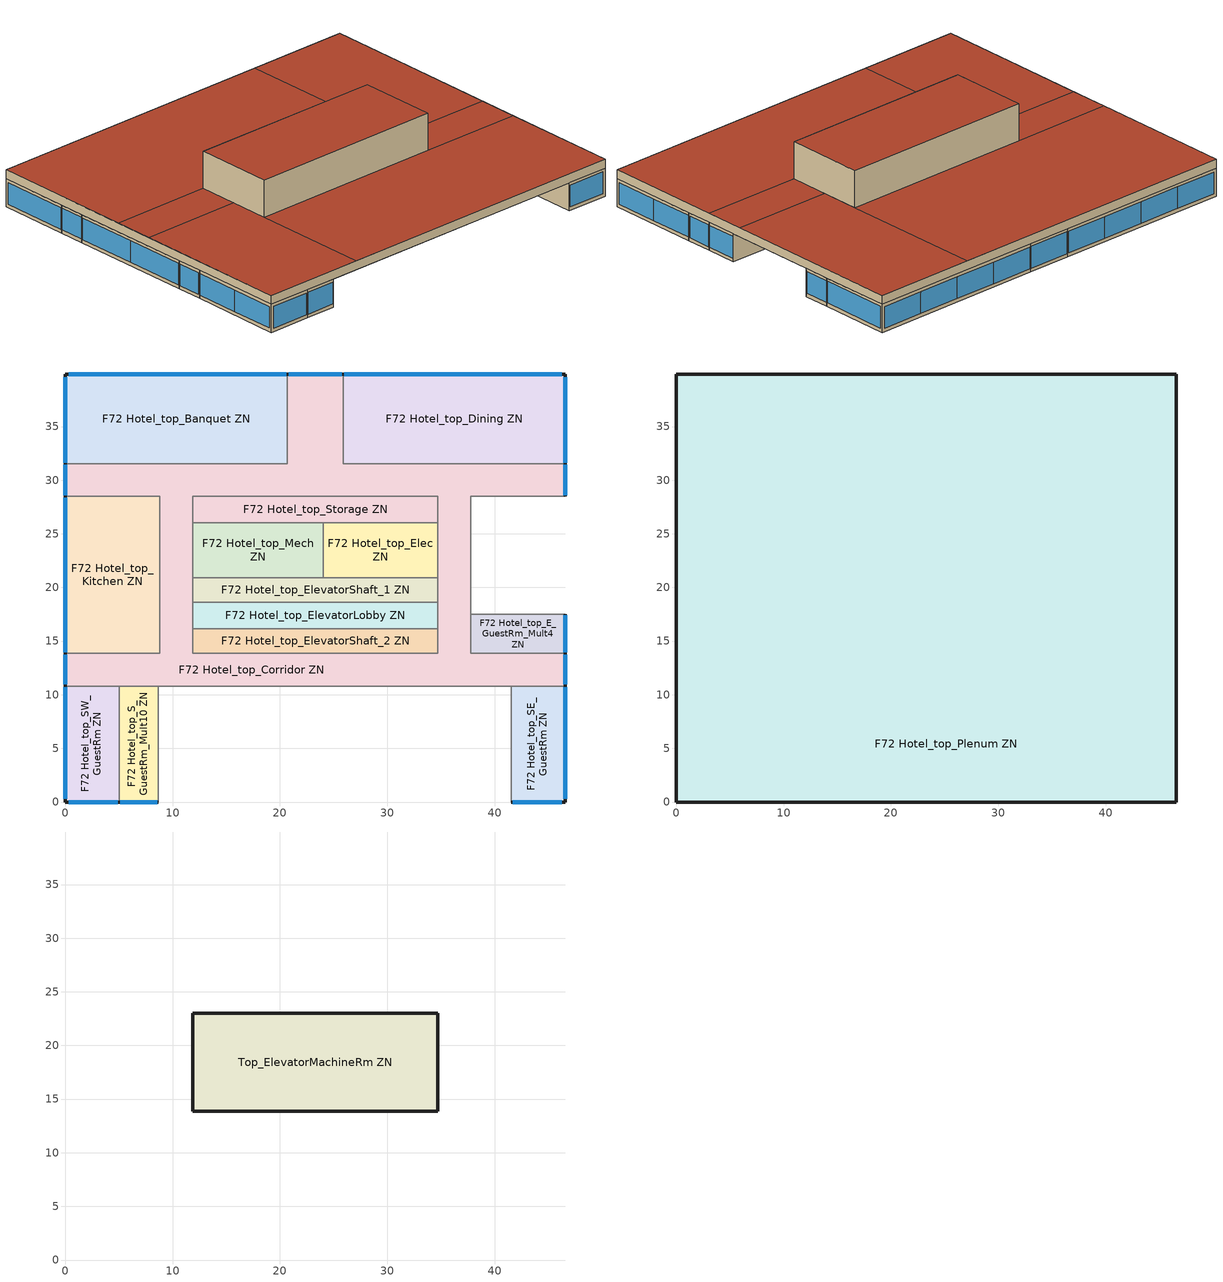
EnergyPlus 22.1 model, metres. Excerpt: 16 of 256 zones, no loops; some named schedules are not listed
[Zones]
F72 Hotel_top_Banquet ZN
 floor adiabatic (Adiabatic floor construction): 20.7,39.9 20.7,31.53 0,31.53 0,39.9 z300.65
 wall outside (Typical Insulated Steel Framed Exterior Wall R-20.41): 20.7,39.9 0,39.9 0,31.53 z300.65:303.86
 wall to F72 Hotel_top_Corridor ZN (Typical Interior Wall): 0,31.53 20.7,31.53 20.7,39.9 z300.65:303.86
 window (U 0.34 SHGC 0.38 Simple Glazing): 5.37,39.9 0.31,39.9 / 10.44,39.9 5.38,39.9 / 20.58,39.9 15.51,39.9 / 15.51,39.9 10.45,39.9 z301.06:303.5
 window (Hotel_top_Banquet_Wall_4_0_0_0_0_0_Win Wind Cons U-0.34 SHGC 0.33): 0,39.59 0,31.65 z301.05:303.51
F72 Hotel_top_Corridor ZN
 floor adiabatic (Adiabatic floor construction): 11.86,21.17 11.86,13.85 8.81,13.85 8.81,21.17 z300.65; 34.72,13.85 34.72,10.81 0,10.81 0,13.85 z300.65; 37.76,21.17 37.76,13.85 34.72,13.85 34.72,21.17 z300.65; 46.57,13.85 46.57,10.81 34.72,10.81 34.72,13.85 z300.65; 11.86,28.48 11.86,21.17 8.81,21.17 8.81,28.48 z300.65; 20.7,31.53 20.7,28.48 0,28.48 0,31.53 z300.65; 25.88,39.9 25.88,31.53 20.7,31.53 20.7,39.9 z300.65; 46.57,31.53 46.57,28.48 37.76,28.48 37.76,31.53 z300.65; 37.76,28.48 37.76,21.17 34.72,21.17 34.72,28.48 z300.65; 37.76,31.53 37.76,28.48 20.7,28.48 20.7,31.53 z300.65
 wall outside (Typical Insulated Steel Framed Exterior Wall R-20.41): 0,31.53 0,28.48 / 0,13.85 0,10.81 / 46.57,10.81 46.57,13.85 / 46.57,28.48 46.57,31.53 / 25.88,39.9 20.7,39.9 z300.65:303.86
 wall to F72 Hotel_top_Kitchen ZN (Typical Interior Wall): 0,28.48 8.81,28.48 8.81,13.85 0,13.85 z300.65:303.86
 wall to F72 Hotel_top_SW_GuestRm ZN (LargeHotel Interior Wall): 0,10.81 5,10.81 z300.65:303.86
 wall to F72 Hotel_top_S_GuestRm_Mult10 ZN (LargeHotel Interior Wall): 5,10.81 8.66,10.81 z300.65:303.86
 wall adiabatic (Adiabatic wall construction): 8.66,10.81 41.57,10.81 / 37.76,17.51 37.76,28.48 46.57,28.48 z300.65:303.86
 wall to F72 Hotel_top_SE_GuestRm ZN (LargeHotel Interior Wall): 41.57,10.81 46.57,10.81 z300.65:303.86
 wall to F72 Hotel_top_E_GuestRm_Mult4 ZN (LargeHotel Interior Wall): 46.57,13.85 37.76,13.85 37.76,17.51 z300.65:303.86
 wall to F72 Hotel_top_Elec ZN (Typical Interior Wall): 34.72,26.05 34.72,20.92 z300.65:303.86
 wall to F72 Hotel_top_ElevatorShaft_1 ZN (Typical Interior Wall): 34.72,20.92 34.72,18.61 / 11.86,18.61 11.86,20.92 z300.65:303.86
 wall to F72 Hotel_top_ElevatorLobby ZN (Typical Interior Wall): 34.72,18.61 34.72,16.17 / 11.86,16.17 11.86,18.61 z300.65:303.86
 wall to F72 Hotel_top_ElevatorShaft_2 ZN (Typical Interior Wall): 34.72,16.17 34.72,13.85 11.86,13.85 11.86,16.17 z300.65:303.86
 wall to F72 Hotel_top_Mech ZN (Typical Interior Wall): 11.86,20.92 11.86,26.05 z300.65:303.86
 wall to F72 Hotel_top_Storage ZN (Typical Interior Wall): 11.86,26.05 11.86,28.48 34.72,28.48 34.72,26.05 z300.65:303.86
 wall to F72 Hotel_top_Dining ZN (Typical Interior Wall): 46.57,31.53 25.88,31.53 25.88,39.9 z300.65:303.86
 window (Hotel_top_Corridor_Wall_10_0_0_0_0_0_Win Wind Cons U-0.34 SHGC 0.33): 0,31.42 0,28.6 z301.05:303.52
 window (Hotel_top_Corridor_Wall_14_0_0_0_0_0_Win Wind Cons U-0.34 SHGC 0.33): 0,13.74 0,10.99 z301.05:303.53
 window (Hotel_top_Corridor_Wall_19_0_0_0_0_0_Win Wind Cons U-0.34 SHGC 0.33): 46.57,10.99 46.57,13.74 z301.05:303.53
 window (Hotel_top_Corridor_Wall_4_0_0_0_0_0_Win Wind Cons U-0.34 SHGC 0.33): 46.57,28.6 46.57,31.42 z301.05:303.52
 window (U 0.34 SHGC 0.38 Simple Glazing): 25.76,39.9 20.81,39.9 z301.05:303.51
F72 Hotel_top_Dining ZN
 floor adiabatic (Adiabatic floor construction): 46.57,39.9 46.57,31.53 25.88,31.53 25.88,39.9 z300.65
 wall outside (Typical Insulated Steel Framed Exterior Wall R-20.41): 46.57,31.53 46.57,39.9 25.88,39.9 z300.65:303.86
 window (Hotel_top_Dining_Wall_2_0_0_0_0_0_Win Wind Cons U-0.34 SHGC 0.33): 46.57,31.65 46.57,39.59 z301.05:303.51
 window (U 0.34 SHGC 0.38 Simple Glazing): 46.26,39.9 41.2,39.9 / 41.2,39.9 36.13,39.9 / 36.13,39.9 31.06,39.9 / 31.06,39.9 25.99,39.9 z301.06:303.5
F72 Hotel_top_Elec ZN
 floor adiabatic (Adiabatic floor construction): 34.72,26.05 34.72,20.92 24.05,20.92 24.05,26.05 z300.65
 wall to F72 Hotel_top_Storage ZN (Typical Interior Wall): 34.72,26.05 24.05,26.05 z300.65:303.86
 wall to F72 Hotel_top_Mech ZN (Typical Interior Wall): 24.05,26.05 24.05,20.92 z300.65:303.86
 wall to F72 Hotel_top_ElevatorShaft_1 ZN (Typical Interior Wall): 24.05,20.92 34.72,20.92 z300.65:303.86
F72 Hotel_top_ElevatorLobby ZN
 floor adiabatic (Adiabatic floor construction): 34.72,18.61 34.72,16.17 11.86,16.17 11.86,18.61 z300.65
 wall to F72 Hotel_top_ElevatorShaft_1 ZN (Typical Interior Wall): 34.72,18.61 11.86,18.61 z300.65:303.86
 wall to F72 Hotel_top_ElevatorShaft_2 ZN (Typical Interior Wall): 11.86,16.17 34.72,16.17 z300.65:303.86
F72 Hotel_top_ElevatorShaft_1 ZN
 floor adiabatic (Adiabatic floor construction): 34.72,20.92 34.72,18.61 11.86,18.61 11.86,20.92 z300.65
 wall to F72 Hotel_top_Mech ZN (Typical Interior Wall): 24.05,20.92 11.86,20.92 z300.65:303.86
F72 Hotel_top_ElevatorShaft_2 ZN
 floor adiabatic (Adiabatic floor construction): 34.72,16.17 34.72,13.85 11.86,13.85 11.86,16.17 z300.65
F72 Hotel_top_E_GuestRm_Mult4 ZN
 floor adiabatic (Adiabatic floor construction): 46.57,17.51 46.57,13.85 37.76,13.85 37.76,17.51 z300.65
 wall outside (Typical Insulated Exterior Mass Wall R-14.08 4): 46.57,13.85 46.57,17.51 z300.65:303.86
 wall adiabatic (Adiabatic wall construction): 46.57,17.51 37.76,17.51 z300.65:303.86
 window (Hotel_top_E_GuestRm_Mult4_Wall_2_0_0_0_0_0_Win Wind Cons U-0.34 SHGC 0.33): 46.57,13.97 46.57,17.4 z301.05:303.52
F72 Hotel_top_Kitchen ZN
 floor adiabatic (Adiabatic floor construction): 8.81,28.48 8.81,13.85 0,13.85 0,28.48 z300.65
 wall outside (Typical Insulated Steel Framed Exterior Wall R-20.41): 0,28.48 0,13.85 z300.65:303.86
 window (Hotel_top_Kitchen_Wall_4_0_0_0_0_1_Win Wind Cons U-0.34 SHGC 0.33): 0,21.17 0,13.97 z301.06:303.5
 window (Hotel_top_Kitchen_Wall_4_0_0_1_0_0_Win Wind Cons U-0.34 SHGC 0.33): 0,28.37 0,21.17 z301.06:303.5
F72 Hotel_top_Mech ZN
 floor adiabatic (Adiabatic floor construction): 24.05,26.05 24.05,20.92 11.86,20.92 11.86,26.05 z300.65
 wall to F72 Hotel_top_Storage ZN (Typical Interior Wall): 24.05,26.05 11.86,26.05 z300.65:303.86
F72 Hotel_top_SE_GuestRm ZN
 floor adiabatic (Adiabatic floor construction): 46.57,10.81 46.57,0 41.57,0 41.57,10.81 z300.65
 wall outside (Typical Insulated Exterior Mass Wall R-14.08 6): 41.57,0 46.57,0 46.57,10.81 z300.65:303.86
 wall adiabatic (Adiabatic wall construction): 41.57,10.81 41.57,0 z300.65:303.86
 window (Hotel_top_SE_GuestRm_Wall_2_0_0_0_0_1_Win Wind Cons U-0.34 SHGC 0.33): 46.57,5.5 46.57,10.69 z301.06:303.5
 window (Hotel_top_SE_GuestRm_Wall_2_0_0_1_0_0_Win Wind Cons U-0.34 SHGC 0.33): 46.57,0.31 46.57,5.5 z301.06:303.5
 window (U 0.34 SHGC 0.38 Simple Glazing): 41.69,0 46.27,0 z301.05:303.51
F72 Hotel_top_Storage ZN
 floor adiabatic (Adiabatic floor construction): 34.72,28.48 34.72,26.05 11.86,26.05 11.86,28.48 z300.65
F72 Hotel_top_SW_GuestRm ZN
 floor adiabatic (Adiabatic floor construction): 5,10.81 5,0 0,0 0,10.81 z300.65
 wall outside (Typical Insulated Exterior Mass Wall R-14.08 6): 0,10.81 0,0 5,0 z300.65:303.86
 wall to F72 Hotel_top_S_GuestRm_Mult10 ZN (LargeHotel Interior Wall): 5,0 5,10.81 z300.65:303.86
 window (Hotel_top_SW_GuestRm_Wall_4_0_0_0_0_1_Win Wind Cons U-0.34 SHGC 0.33): 0,5.5 0,0.31 z301.06:303.5
 window (Hotel_top_SW_GuestRm_Wall_4_0_0_1_0_0_Win Wind Cons U-0.34 SHGC 0.33): 0,10.69 0,5.5 z301.06:303.5
 window (U 0.34 SHGC 0.38 Simple Glazing): 0.31,0 4.88,0 z301.05:303.51
F72 Hotel_top_S_GuestRm_Mult10 ZN
 floor adiabatic (Adiabatic floor construction): 8.66,10.81 8.66,0 5,0 5,10.81 z300.65
 wall outside (Typical Insulated Exterior Mass Wall R-14.08 5): 5,0 8.66,0 z300.65:303.86
 wall adiabatic (Adiabatic wall construction): 8.66,0 8.66,10.81 z300.65:303.86
 window (U 0.34 SHGC 0.38 Simple Glazing): 5.11,0 8.54,0 z301.05:303.52
F72 Hotel_top_Plenum ZN
 floor adiabatic (Adiabatic floor construction): 46.57,28.48 46.57,17.51 37.76,17.51 37.76,28.48 z303.86; 41.57,10.81 41.57,0 8.66,0 8.66,10.81 z303.86
 floor to F72 Hotel_top_ElevatorShaft_1 ZN (Typical Interior Floor): 34.72,20.92 34.72,18.61 11.86,18.61 11.86,20.92 z303.86
 floor to F72 Hotel_top_ElevatorLobby ZN (Typical Interior Floor): 34.72,18.61 34.72,16.17 11.86,16.17 11.86,18.61 z303.86
 floor to F72 Hotel_top_ElevatorShaft_2 ZN (Typical Interior Floor): 34.72,16.17 34.72,13.85 11.86,13.85 11.86,16.17 z303.86
 floor to F72 Hotel_top_Dining ZN (Typical Interior Floor): 46.57,39.9 46.57,31.53 25.88,31.53 25.88,39.9 z303.86
 floor to F72 Hotel_top_Banquet ZN (Typical Interior Floor): 20.7,39.9 20.7,31.53 0,31.53 0,39.9 z303.86
 floor to F72 Hotel_top_Mech ZN (Typical Interior Floor): 24.05,26.05 24.05,20.92 11.86,20.92 11.86,26.05 z303.86
 floor to F72 Hotel_top_Elec ZN (Typical Interior Floor): 34.72,26.05 34.72,20.92 24.05,20.92 24.05,26.05 z303.86
 floor to F72 Hotel_top_Corridor ZN (Typical Interior Floor): 11.86,21.17 11.86,13.85 8.81,13.85 8.81,21.17 z303.86; 34.72,13.85 34.72,10.81 11.86,10.81 11.86,13.85 z303.86; 37.76,21.17 37.76,13.85 34.72,13.85 34.72,21.17 z303.86; 46.57,13.85 46.57,10.81 34.72,10.81 34.72,13.85 z303.86; 11.86,28.48 11.86,21.17 8.81,21.17 8.81,28.48 z303.86; 20.7,31.53 20.7,28.48 8.81,28.48 8.81,31.53 z303.86; 25.88,39.9 25.88,31.53 20.7,31.53 20.7,39.9 z303.86; 46.57,31.53 46.57,28.48 37.76,28.48 37.76,31.53 z303.86; 37.76,28.48 37.76,21.17 34.72,21.17 34.72,28.48 z303.86; 37.76,31.53 37.76,28.48 25.88,28.48 25.88,31.53 z303.86; 25.88,31.53 25.88,28.48 20.7,28.48 20.7,31.53 z303.86; 8.81,31.53 8.81,28.48 0,28.48 0,31.53 z303.86; 11.86,13.85 11.86,10.81 0,10.81 0,13.85 z303.86
 floor to F72 Hotel_top_E_GuestRm_Mult4 ZN (LargeHotel Interior Floor): 46.57,17.51 46.57,13.85 37.76,13.85 37.76,17.51 z303.86
 floor to F72 Hotel_top_SW_GuestRm ZN (LargeHotel Interior Floor): 5,10.81 5,0 0,0 0,10.81 z303.86
 floor to F72 Hotel_top_S_GuestRm_Mult10 ZN (LargeHotel Interior Floor): 8.66,10.81 8.66,0 5,0 5,10.81 z303.86
 floor to F72 Hotel_top_SE_GuestRm ZN (LargeHotel Interior Floor): 46.57,10.81 46.57,0 41.57,0 41.57,10.81 z303.86
 floor to F72 Hotel_top_Kitchen ZN (Typical Interior Floor): 8.81,28.48 8.81,13.85 0,13.85 0,28.48 z303.86
 floor to F72 Hotel_top_Storage ZN (Typical Interior Floor): 34.72,28.48 34.72,26.05 11.86,26.05 11.86,28.48 z303.86
 wall outside (Typical Insulated Steel Framed Exterior Wall R-20.41): 46.57,0 46.57,39.9 0,39.9 0,0 46.57,0 z303.86:304.86
 roof outside (Typical IEAD Roof R-31.25): 46.57,13.85 46.57,18.43 34.72,18.43 34.72,13.85 z304.86; 46.57,0 46.57,13.85 11.86,13.85 11.86,0 z304.86; 11.86,0 11.86,18.43 0,18.43 0,0 z304.86; 11.86,18.43 11.86,23 0,23 0,18.43 z304.86; 34.72,23 34.72,39.9 0,39.9 0,23 z304.86; 46.57,18.43 46.57,39.9 34.72,39.9 34.72,18.43 z304.86
Top_ElevatorMachineRm ZN
 floor to F72 Hotel_top_Plenum ZN (Typical Interior Floor): 34.72,23 34.72,13.85 11.86,13.85 11.86,23 z304.86
 wall outside (Typical Insulated Steel Framed Exterior Wall R-20.41): 34.72,13.85 34.72,23 11.86,23 11.86,13.85 34.72,13.85 z304.86:309.07
 roof outside (Typical IEAD Roof R-31.25): 34.72,13.85 34.72,23 11.86,23 11.86,13.85 z309.07
[Building]
-SuperTallBuilding-ASHRAE 169-2013-6A created: 2026-04-17 12:02:49 -0400: North Axis {deg}=0; Terrain=Suburbs; Loads Convergence Tolerance Value {W}=0.04; Temperature Convergence Tolerance Value {deltaC}=0.4; Solar Distribution=FullExterior; Maximum Number of Warmup Days=25; Minimum Number of Warmup Days=6
[Site:Location]
Rochester International Arpt_MN_USA: Latitude {deg}=43.9; Longitude {deg}=-92.5; Time Zone {hr}=-6; Elevation {m}=398
[Site:GroundTemperature:Deep]
5.5, 1.7, -0.6, -1.3, 0.1, 3.2, 7.1, 10.9, 13.4, 14, 12.6, 9.5
[Site:GroundTemperature:FCfactorMethod]
January Ground Temperature {C}=7.4; February Ground Temperature {C}=-0; March Ground Temperature {C}=-7.6; April Ground Temperature {C}=-12.6; May Ground Temperature {C}=-7.7; June Ground Temperature {C}=0.3; July Ground Temperature {C}=7; August Ground Temperature {C}=14.2; September Ground Temperature {C}=19.2; October Ground Temperature {C}=20.9; November Ground Temperature {C}=20; December Ground Temperature {C}=15.4
[Site:GroundTemperature:Shallow]
-2.2, -7.4, -8.8, -7.6, -0.6, 7.3, 14.6, 20, 21.5, 19, 13, 5.4
[Site:WaterMainsTemperature]
Calculation Method=Correlation; Annual Average Outdoor Air Temperature {C}=6.375; Maximum Difference In Monthly Average Outdoor Air Temperatures {deltaC}=33.5
[SizingPeriod:DesignDay] Day of Month=21; Dry-Bulb Temperature Range Modifier Type=DefaultMultipliers; Humidity Condition Type=Wetbulb; Barometric Pressure {Pa}=96634; Rain Indicator=No; Snow Indicator=No; Daylight Saving Time Indicator=No; Begin Environment Reset Mode=FullResetAtBeginEnvironment
Name | Month | Day Type | Maximum Dry-Bulb Temperature {C} | Daily Dry-Bulb Temperature Range {deltaC} | Wetbulb or DewPoint at Maximum Dry-Bulb {C} | Wind Speed {m/s} | Wind Direction {deg} | Solar Model Indicator | ASHRAE Clear Sky Optical Depth for Beam Irradiance (taub) | ASHRAE Clear Sky Optical Depth for Diffuse Irradiance (taud) | Sky Clearness
Rochester International Arpt Ann Clg .4% Condns DB=>MWB | 7 | SummerDesignDay | 31.2 | 10.6 | 23.1 | 6.7 | 200 | ASHRAETau | 0.404 | 2.226
Rochester International Arpt Ann Clg .4% Condns WB=>MDB | 7 | SummerDesignDay | 29.2 | 10.6 | 24.9 | 6.7 | 200 | ASHRAETau | 0.404 | 2.226
Rochester International Arpt Ann Htg 99.6% Condns DB | 1 | WinterDesignDay | -26.2 | 0 | -26.2 | 5.7 | 310 | ASHRAEClearSky |  |  | 0
[Material] Thermal Absorptance=0.9
Name | Roughness | Thickness {m} | Conductivity {W/m-K} | Density {kg/m3} | Specific Heat {J/kg-K} | Solar Absorptance | Visible Absorptance
1/2IN Gypsum | Smooth | 0.0127 | 0.16 | 784.9 | 830 | 0.4 | 0.4
100mm Normalweight concrete floor | MediumSmooth | 0.1016 | 2.31 | 2322 | 832 | 0.7 | 0.7
1IN Stucco | Smooth | 0.0253 | 0.6918 | 1858 | 837 | 0.7 | 0.92
25mm Stucco | Smooth | 0.0254 | 0.72 | 1856 | 840 | 0.7 | 0.7
5/8 in. Gypsum Board | MediumSmooth | 0.0159 | 0.16 | 800 | 1090 | 0.7 | 0.7
8IN CONCRETE HW RefBldg | Rough | 0.2032 | 1.311 | 2240 | 836.8 | 0.7 | 0.7
G01 13mm gypsum board | Smooth | 0.0127 | 0.16 | 800 | 1090 | 0.7 | 0.5
Metal Roof Surface | Smooth | 0.0008 | 45.28 | 7824 | 500 | 0.7 | 0.7
Roof Membrane | VeryRough | 0.0095 | 0.16 | 1121.29 | 1460 | 0.7 | 0.7
Std Wood 6inch | MediumSmooth | 0.15 | 0.12 | 540 | 1210 | 0.7 | 0.7
[Material:NoMass] Thermal Absorptance=0.9; Solar Absorptance=0.7
Name | Roughness | Thermal Resistance {m2-K/W} | Visible Absorptance
CP02 CARPET PAD | VeryRough | 0.21648 | 0.8
Nonres_Floor_Insulation | MediumSmooth | 2.88292 | 0.7
Typical Insulation R-11.7 4; Typical Insulation R-11.7 5; Typical Insulation R-11.7 6 | Smooth | 2.05979 | 0.7
Typical Insulation R-18.23 | Smooth | 3.21036 | 0.7
Typical Insulation R-30.13 | Smooth | 5.30668 | 0.7
[WindowMaterial:SimpleGlazingSystem] U-Factor {W/m2-K}=1.93061; Visible Transmittance=0.81
Name | Solar Heat Gain Coefficient
Hotel_top_Banquet_Wall_4_0_0_0_0_0_Win Wind SG Mat U-0.34 SHGC 0.33; Hotel_top_Corridor_Wall_10_0_0_0_0_0_Win Wind SG Mat U-0.34 SHGC 0.33; Hotel_top_Corridor_Wall_14_0_0_0_0_0_Win Wind SG Mat U-0.34 SHGC 0.33; Hotel_top_Corridor_Wall_19_0_0_0_0_0_Win Wind SG Mat U-0.34 SHGC 0.33; Hotel_top_Corridor_Wall_4_0_0_0_0_0_Win Wind SG Mat U-0.34 SHGC 0.33; Hotel_top_Dining_Wall_2_0_0_0_0_0_Win Wind SG Mat U-0.34 SHGC 0.33; Hotel_top_E_GuestRm_Mult4_Wall_2_0_0_0_0_0_Win Wind SG Mat U-0.34 SHGC 0.33; Hotel_top_Kitchen_Wall_4_0_0_0_0_1_Win Wind SG Mat U-0.34 SHGC 0.33; Hotel_top_Kitchen_Wall_4_0_0_1_0_0_Win Wind SG Mat U-0.34 SHGC 0.33; Hotel_top_SE_GuestRm_Wall_2_0_0_0_0_1_Win Wind SG Mat U-0.34 SHGC 0.33; Hotel_top_SE_GuestRm_Wall_2_0_0_1_0_0_Win Wind SG Mat U-0.34 SHGC 0.33; Hotel_top_SW_GuestRm_Wall_4_0_0_0_0_1_Win Wind SG Mat U-0.34 SHGC 0.33; Hotel_top_SW_GuestRm_Wall_4_0_0_1_0_0_Win Wind SG Mat U-0.34 SHGC 0.33 | 0.33
U 0.34 SHGC 0.38 Simple Glazing | 0.38
[Construction]
Adiabatic floor construction: CP02 CARPET PAD, 100mm Normalweight concrete floor, Nonres_Floor_Insulation
Adiabatic wall construction; LargeHotel Interior Wall; Typical Interior Wall: G01 13mm gypsum board, G01 13mm gypsum board
Hotel_top_Banquet_Wall_4_0_0_0_0_0_Win Wind Cons U-0.34 SHGC 0.33: Hotel_top_Banquet_Wall_4_0_0_0_0_0_Win Wind SG Mat U-0.34 SHGC 0.33
Hotel_top_Corridor_Wall_10_0_0_0_0_0_Win Wind Cons U-0.34 SHGC 0.33: Hotel_top_Corridor_Wall_10_0_0_0_0_0_Win Wind SG Mat U-0.34 SHGC 0.33
Hotel_top_Corridor_Wall_14_0_0_0_0_0_Win Wind Cons U-0.34 SHGC 0.33: Hotel_top_Corridor_Wall_14_0_0_0_0_0_Win Wind SG Mat U-0.34 SHGC 0.33
Hotel_top_Corridor_Wall_19_0_0_0_0_0_Win Wind Cons U-0.34 SHGC 0.33: Hotel_top_Corridor_Wall_19_0_0_0_0_0_Win Wind SG Mat U-0.34 SHGC 0.33
Hotel_top_Corridor_Wall_4_0_0_0_0_0_Win Wind Cons U-0.34 SHGC 0.33: Hotel_top_Corridor_Wall_4_0_0_0_0_0_Win Wind SG Mat U-0.34 SHGC 0.33
Hotel_top_Dining_Wall_2_0_0_0_0_0_Win Wind Cons U-0.34 SHGC 0.33: Hotel_top_Dining_Wall_2_0_0_0_0_0_Win Wind SG Mat U-0.34 SHGC 0.33
Hotel_top_E_GuestRm_Mult4_Wall_2_0_0_0_0_0_Win Wind Cons U-0.34 SHGC 0.33: Hotel_top_E_GuestRm_Mult4_Wall_2_0_0_0_0_0_Win Wind SG Mat U-0.34 SHGC 0.33
Hotel_top_Kitchen_Wall_4_0_0_0_0_1_Win Wind Cons U-0.34 SHGC 0.33: Hotel_top_Kitchen_Wall_4_0_0_0_0_1_Win Wind SG Mat U-0.34 SHGC 0.33
Hotel_top_Kitchen_Wall_4_0_0_1_0_0_Win Wind Cons U-0.34 SHGC 0.33: Hotel_top_Kitchen_Wall_4_0_0_1_0_0_Win Wind SG Mat U-0.34 SHGC 0.33
Hotel_top_SE_GuestRm_Wall_2_0_0_0_0_1_Win Wind Cons U-0.34 SHGC 0.33: Hotel_top_SE_GuestRm_Wall_2_0_0_0_0_1_Win Wind SG Mat U-0.34 SHGC 0.33
Hotel_top_SE_GuestRm_Wall_2_0_0_1_0_0_Win Wind Cons U-0.34 SHGC 0.33: Hotel_top_SE_GuestRm_Wall_2_0_0_1_0_0_Win Wind SG Mat U-0.34 SHGC 0.33
Hotel_top_SW_GuestRm_Wall_4_0_0_0_0_1_Win Wind Cons U-0.34 SHGC 0.33: Hotel_top_SW_GuestRm_Wall_4_0_0_0_0_1_Win Wind SG Mat U-0.34 SHGC 0.33
Hotel_top_SW_GuestRm_Wall_4_0_0_1_0_0_Win Wind Cons U-0.34 SHGC 0.33: Hotel_top_SW_GuestRm_Wall_4_0_0_1_0_0_Win Wind SG Mat U-0.34 SHGC 0.33
InteriorFurnishings: Std Wood 6inch
LargeHotel Interior Floor: G01 13mm gypsum board, Nonres_Floor_Insulation, 100mm Normalweight concrete floor, CP02 CARPET PAD
Typical IEAD Roof R-31.25: Roof Membrane, Typical Insulation R-30.13, Metal Roof Surface
Typical Insulated Exterior Mass Wall R-14.08 4: 1IN Stucco, 8IN CONCRETE HW RefBldg, Typical Insulation R-11.7 4, 1/2IN Gypsum
Typical Insulated Exterior Mass Wall R-14.08 5: 1IN Stucco, 8IN CONCRETE HW RefBldg, Typical Insulation R-11.7 5, 1/2IN Gypsum
Typical Insulated Exterior Mass Wall R-14.08 6: 1IN Stucco, 8IN CONCRETE HW RefBldg, Typical Insulation R-11.7 6, 1/2IN Gypsum
Typical Insulated Steel Framed Exterior Wall R-20.41: 25mm Stucco, 5/8 in. Gypsum Board, Typical Insulation R-18.23, 5/8 in. Gypsum Board
Typical Interior Floor: 100mm Normalweight concrete floor, CP02 CARPET PAD
U 0.34 SHGC 0.38 Simple Glazing: U 0.34 SHGC 0.38 Simple Glazing
[Zone]
Name | Multiplier | Part of Total Floor Area
F72 Hotel_top_Banquet ZN; F72 Hotel_top_Corridor ZN; F72 Hotel_top_Dining ZN; F72 Hotel_top_Elec ZN; F72 Hotel_top_ElevatorLobby ZN; F72 Hotel_top_ElevatorShaft_1 ZN; F72 Hotel_top_ElevatorShaft_2 ZN; F72 Hotel_top_Kitchen ZN; F72 Hotel_top_Mech ZN; F72 Hotel_top_SE_GuestRm ZN; F72 Hotel_top_Storage ZN; F72 Hotel_top_SW_GuestRm ZN; Top_ElevatorMachineRm ZN | 1 | Yes
F72 Hotel_top_E_GuestRm_Mult4 ZN | 4 | Yes
F72 Hotel_top_Plenum ZN | 1 | No
F72 Hotel_top_S_GuestRm_Mult10 ZN | 10 | Yes
[Space]
Name | Zone | Space Type
F72 Hotel_top_Banquet | F72 Hotel_top_Banquet ZN | LargeHotel Banquet
F72 Hotel_top_Corridor | F72 Hotel_top_Corridor ZN | LargeHotel Corridor
F72 Hotel_top_Dining | F72 Hotel_top_Dining ZN | LargeHotel Banquet
F72 Hotel_top_Elec | F72 Hotel_top_Elec ZN | Elec/MechRoom
F72 Hotel_top_ElevatorLobby | F72 Hotel_top_ElevatorLobby ZN | Elevator Lobby
F72 Hotel_top_ElevatorShaft_1 | F72 Hotel_top_ElevatorShaft_1 ZN | Elevator Shaft
F72 Hotel_top_ElevatorShaft_2 | F72 Hotel_top_ElevatorShaft_2 ZN | Elevator Shaft
F72 Hotel_top_E_GuestRm_Mult4 | F72 Hotel_top_E_GuestRm_Mult4 ZN | LargeHotel GuestRoom5
F72 Hotel_top_Kitchen | F72 Hotel_top_Kitchen ZN | LargeHotel Kitchen
F72 Hotel_top_Mech | F72 Hotel_top_Mech ZN | Elec/MechRoom
F72 Hotel_top_Plenum | F72 Hotel_top_Plenum ZN | Plenum Space Type
F72 Hotel_top_SE_GuestRm | F72 Hotel_top_SE_GuestRm ZN | LargeHotel GuestRoom7
F72 Hotel_top_Storage | F72 Hotel_top_Storage ZN | LargeHotel Storage
F72 Hotel_top_SW_GuestRm | F72 Hotel_top_SW_GuestRm ZN | LargeHotel GuestRoom7
F72 Hotel_top_S_GuestRm_Mult10 | F72 Hotel_top_S_GuestRm_Mult10 ZN | LargeHotel GuestRoom6
Top_ElevatorMachineRm | Top_ElevatorMachineRm ZN | Elevator Machine Room
[SpaceList]
Elec/MechRoom: F38 Resi_bot_Elec, F1 Retail_F1_Mech, Basement_Mech, F72 Hotel_top_Mech, F55 Hotel_bot_Elec, F72 Hotel_top_Elec, F55 Hotel_bot_Mech, F4-F12 Office_Mech, F4-F12 Office_Elec, F13-F21 Office_Elec, F22-F30 Office_Elec, F2-F3 Retail_F2_Elec, F31-F37 Office_Mech, Basement_Elec, F38 Skylobby_Mech, F38 Skylobby_Elec, F2-F3 Retail_F2_Mech, F31-F37 Office_Elec, F39-F46 Resi_mid_Elec, F38 Resi_bot_Mech, F13-F21 Office_Mech, F1 Retail_F1_Elec, F39-F46 Resi_mid_Mech, F22-F30 Office_Mech, F47-F54 Resi_mid_Mech, F56-F63 Hotel_mid_Elec, F64-F70 Hotel_mid_Mech, F64-F70 Hotel_mid_Elec, F47-F54 Resi_mid_Elec, F56-F63 Hotel_mid_Mech
Elevator Lobby: F22-F30 Office_ElevatorLobby, Basement_ElevatorLobby, F38 Resi_bot_ElevatorLobby, F2-F3 Retail_F2_ElevatorLobby, F64-F70 Hotel_mid_ElevatorLobby, F38 Skylobby_ElevatorLobby, F13-F21 Office_ElevatorLobby, F55 Hotel_bot_ElevatorLobby, F39-F46 Resi_mid_ElevatorLobby, F72 Hotel_top_ElevatorLobby, F1 Retail_F1_ElevatorLobby, F4-F12 Office_ElevatorLobby, F56-F63 Hotel_mid_ElevatorLobby, F47-F54 Resi_mid_ElevatorLobby, F31-F37 Office_ElevatorLobby
Elevator Shaft: F72 Hotel_top_ElevatorShaft_1, F55 Hotel_bot_ElevatorShaft_2, F38 Resi_bot_ElevatorShaft_1, F1 Retail_F1_ElevatorShaft_1, F72 Hotel_top_ElevatorShaft_2, F1 Retail_F1_ElevatorShaft_2, Basement_ElevatorShaft_1, F13-F21 Office_ElevatorShaft_1, F4-F12 Office_ElevatorShaft_2, F38 Resi_bot_ElevatorShaft_2, F2-F3 Retail_F2_ElevatorShaft_2, F4-F12 Office_ElevatorShaft_1, F39-F46 Resi_mid_ElevatorShaft_1, F47-F54 Resi_mid_ElevatorShaft_2, F38 Skylobby_ElevatorShaft_1, F22-F30 Office_ElevatorShaft_2, F22-F30 Office_ElevatorShaft_1, F31-F37 Office_ElevatorShaft_1, F13-F21 Office_ElevatorShaft_2, F31-F37 Office_ElevatorShaft_2, F56-F63 Hotel_mid_ElevatorShaft_2, Basement_ElevatorShaft_2, F39-F46 Resi_mid_ElevatorShaft_2, F2-F3 Retail_F2_ElevatorShaft_1, F38 Skylobby_ElevatorShaft_2, F55 Hotel_bot_ElevatorShaft_1, F47-F54 Resi_mid_ElevatorShaft_1, F64-F70 Hotel_mid_ElevatorShaft_1, F56-F63 Hotel_mid_ElevatorShaft_1, F64-F70 Hotel_mid_ElevatorShaft_2
Plenum Space Type: F1 Retail_F1_Plenum, F72 Hotel_top_Plenum, F4-F12 Office_Plenum, F2-F3 Retail_F2_Plenum, F13-F21 Office_Plenum, F22-F30 Office_Plenum, F31-F37 Office_Plenum, F38 Skylobby_Plenum
LargeHotel Storage: F55 Hotel_bot_Storage, F72 Hotel_top_Storage, F64-F70 Hotel_mid_Storage, F56-F63 Hotel_mid_Storage
LargeHotel Corridor: F72 Hotel_top_Corridor, F56-F63 Hotel_mid_Corridor, F64-F70 Hotel_mid_Corridor
LargeHotel GuestRoom5: F72 Hotel_top_E_GuestRm_Mult4, F64-F70 Hotel_mid_N_GuestRm_Mult10, F56-F63 Hotel_mid_E_GuestRm_Mult4, F64-F70 Hotel_mid_E_GuestRm_Mult4, F56-F63 Hotel_mid_W_GuestRm_Mult4, F56-F63 Hotel_mid_N_GuestRm_Mult10, F64-F70 Hotel_mid_W_GuestRm_Mult4
LargeHotel GuestRoom6: F56-F63 Hotel_mid_NE_GuestRm, F64-F70 Hotel_mid_S_GuestRm_Mult10, F64-F70 Hotel_mid_NE_GuestRm, F72 Hotel_top_S_GuestRm_Mult10, F64-F70 Hotel_mid_NW_GuestRm, F56-F63 Hotel_mid_NW_GuestRm, F56-F63 Hotel_mid_S_GuestRm_Mult10
LargeHotel GuestRoom7: F72 Hotel_top_SE_GuestRm, F56-F63 Hotel_mid_SE_GuestRm, F64-F70 Hotel_mid_SE_GuestRm, F56-F63 Hotel_mid_SW_GuestRm, F64-F70 Hotel_mid_SW_GuestRm, F72 Hotel_top_SW_GuestRm
LargeHotel Banquet: F72 Hotel_top_Banquet, F72 Hotel_top_Dining
LargeHotel Kitchen: F72 Hotel_top_Kitchen
Elevator Machine Room: Top_ElevatorMachineRm
[Lights] Design Level Calculation Method=Watts/Area; Fraction Visible=0.2; Fraction Replaceable=1
Name | Zone or ZoneList or Space or SpaceList | Schedule | Watts per Floor Area {W/m2} | Return Air Fraction | Fraction Radiant
Elec/MechRoom Lights | Elec/MechRoom | OfficeLarge BLDG_LIGHT_SCH_2013 | 4.62848 | 0.4 | 0.4
Elevator Lobby Lights | Elevator Lobby | OfficeLarge BLDG_LIGHT_SCH | 6.99654 | 0.4 | 0.4
LargeHotel Storage Lights | LargeHotel Storage | HotelLarge BLDG_LIGHT_STORAGE_SCH_2013 | 4.09029 | 0 | 0.7
LargeHotel Corridor Lights | LargeHotel Corridor | HotelLarge BLDG_LIGHT_CORRIDOR_SCH_2013 | 4.4132 | 0 | 0.7
LargeHotel GuestRoom5 Lights | LargeHotel GuestRoom5 | HotelLarge BLDG_LIGHT_GUESTROOM_SCH_2013 | 4.4132 | 0 | 0.7
LargeHotel GuestRoom6 Lights | LargeHotel GuestRoom6 | HotelLarge BLDG_LIGHT_GUESTROOM_SCH_2013 | 4.4132 | 0 | 0.7
LargeHotel GuestRoom7 Lights | LargeHotel GuestRoom7 | HotelLarge BLDG_LIGHT_GUESTROOM_SCH_2013 | 4.4132 | 0 | 0.7
LargeHotel Banquet Lights | LargeHotel Banquet | HotelLarge BLDG_LIGHT_SCH_2013 | 4.62848 | 0 | 0.7
LargeHotel Kitchen Lights | LargeHotel Kitchen | HotelLarge BLDG_LIGHT_SCH_2013 | 11.7327 | 0 | 0.7
[People] Number of People Calculation Method=People/Area; Fraction Radiant=0.3; Work Efficiency Schedule=Work Efficiency Schedule; Clothing Insulation Schedule=Clothing Schedule; Air Velocity Schedule=Air Velocity Schedule
Name | Zone or ZoneList or Space or SpaceList | Number of People Schedule | People per Floor Area {person/m2} | Activity Level Schedule
Elevator Lobby People | Elevator Lobby | OfficeLarge BLDG_OCC_SCH | 0.107639 | OfficeMedium ACTIVITY_SCH
LargeHotel GuestRoom5 People | LargeHotel GuestRoom5 | HotelLarge GuestRoom_Occ_Sch | 0.0465539 | HotelLarge ACTIVITY_SCH
LargeHotel GuestRoom6 People | LargeHotel GuestRoom6 | HotelLarge GuestRoom_Occ_Sch | 0.0379966 | HotelLarge ACTIVITY_SCH
LargeHotel GuestRoom7 People | LargeHotel GuestRoom7 | HotelLarge GuestRoom_Occ_Sch | 0.0277709 | HotelLarge ACTIVITY_SCH
LargeHotel Banquet People | LargeHotel Banquet | HotelLarge BLDG_OCC_SCH | 0.753474 | HotelLarge ACTIVITY_SCH
LargeHotel Kitchen People | LargeHotel Kitchen | HotelLarge BLDG_OCC_SCH | 0.215278 | HotelLarge ACTIVITY_SCH
[ElectricEquipment]
Name | Zone or ZoneList or Space or SpaceList | Schedule | Design Level Calculation Method | Watts per Floor Area {W/m2} | Fraction Latent | Fraction Radiant | Fraction Lost | Design Level {W}
Elec/MechRoom Elec Equip | Elec/MechRoom | OfficeLarge BLDG_EQUIP_SCH | Watts/Area | 2.90626 | 0 | 0.5 | 0
Elevator Lobby Elec Equip | Elevator Lobby | OfficeLarge BLDG_EQUIP_SCH | Watts/Area | 0.753474 | 0 | 0.5 | 0
LargeHotel Storage Elec Equip | LargeHotel Storage | HotelLarge BLDG_EQUIP_SCH | Watts/Area | 2.69098 | 0 | 0.5 | 0
LargeHotel GuestRoom5 Elec Equip | LargeHotel GuestRoom5 | HotelLarge GuestRoom_Eqp_Sch_Base | Watts/Area | 8.16981 | 0 | 0.5 | 0
LargeHotel GuestRoom6 Elec Equip | LargeHotel GuestRoom6 | HotelLarge GuestRoom_Eqp_Sch_Base | Watts/Area | 6.67362 | 0 | 0.5 | 0
LargeHotel GuestRoom7 Elec Equip | LargeHotel GuestRoom7 | HotelLarge GuestRoom_Eqp_Sch_Base | Watts/Area | 4.87605 | 0 | 0.5 | 0
LargeHotel Banquet Elec Equip | LargeHotel Banquet | HotelLarge Kitchen_Elec_Equip_SCH | Watts/Area | 67.8234 | 0 | 0.5 | 0
LargeHotel Kitchen Elec Equip | LargeHotel Kitchen | HotelLarge Kitchen_Elec_Equip_SCH | Watts/Area | 508.057 | 0.2 | 0.5 | 0.1
16 Elevator Fans for Office | Top_ElevatorMachineRm | OfficeLarge ELEV_LIGHT_FAN_SCH_24_7 | EquipmentLevel |  |  | 0.5 |  | 2590.4
16 Elevator Motors for Office | Top_ElevatorMachineRm | OfficeLarge BLDG_ELEVATORS | EquipmentLevel |  |  | 0.05 | 0.85 | 713600
2 Elevator Fans for Retail | Top_ElevatorMachineRm | RetailStandalone ELEV_LIGHT_FAN_SCH_24_7 | EquipmentLevel |  |  | 0.5 |  | 323.8
2 Elevator Motors for Retail | Top_ElevatorMachineRm | RetailStandalone BLDG_ELEVATORS | EquipmentLevel |  |  | 0.05 | 0.85 | 89200
8 Elevator Fans for Apartment | Top_ElevatorMachineRm | ApartmentHighRise ELEV_LIGHT_FAN_SCH_24_7 | EquipmentLevel |  |  | 0.5 |  | 1295.2
8 Elevator Fans for Hotel | Top_ElevatorMachineRm | HotelLarge ELEV_LIGHT_FAN_SCH_24_7 | EquipmentLevel |  |  | 0.5 |  | 1295.2
8 Elevator Motors for Apartment | Top_ElevatorMachineRm | ApartmentMidRise BLDG_ELEVATORS | EquipmentLevel |  |  | 0.05 | 0.85 | 356800
8 Elevator Motors for Hotel | Top_ElevatorMachineRm | HotelLarge BLDG_ELEVATORS | EquipmentLevel |  |  | 0.05 | 0.85 | 356800
[InternalMass] Construction=InteriorFurnishings
Name | Zone or ZoneList | Space or SpaceList | Surface Area {m2}
F72 Hotel_top_Banquet Mass | F72 Hotel_top_Banquet ZN | F72 Hotel_top_Banquet | 346.313
F72 Hotel_top_Corridor Mass | F72 Hotel_top_Corridor ZN | F72 Hotel_top_Corridor | 832.903
F72 Hotel_top_Dining Mass | F72 Hotel_top_Dining ZN | F72 Hotel_top_Dining | 346.313
F72 Hotel_top_Elec Mass | F72 Hotel_top_Elec ZN | F72 Hotel_top_Elec | 109.255
F72 Hotel_top_ElevatorLobby Mass | F72 Hotel_top_ElevatorLobby ZN | F72 Hotel_top_ElevatorLobby | 111.484
F72 Hotel_top_E_GuestRm_Mult4 Mass | F72 Hotel_top_E_GuestRm_Mult4 ZN | F72 Hotel_top_E_GuestRm_Mult4 | 64.4374
F72 Hotel_top_Kitchen Mass | F72 Hotel_top_Kitchen ZN | F72 Hotel_top_Kitchen | 257.75
F72 Hotel_top_Mech Mass | F72 Hotel_top_Mech ZN | F72 Hotel_top_Mech | 124.863
F72 Hotel_top_Plenum Mass | F72 Hotel_top_Plenum ZN | F72 Hotel_top_Plenum | 3716.4
F72 Hotel_top_SE_GuestRm Mass | F72 Hotel_top_SE_GuestRm ZN | F72 Hotel_top_SE_GuestRm | 108.024
F72 Hotel_top_Storage Mass | F72 Hotel_top_Storage ZN | F72 Hotel_top_Storage | 111.484
F72 Hotel_top_SW_GuestRm Mass | F72 Hotel_top_SW_GuestRm ZN | F72 Hotel_top_SW_GuestRm | 108.024
F72 Hotel_top_S_GuestRm_Mult10 Mass | F72 Hotel_top_S_GuestRm_Mult10 ZN | F72 Hotel_top_S_GuestRm_Mult10 | 79.0422
Top_ElevatorMachineRm Mass | Top_ElevatorMachineRm ZN | Top_ElevatorMachineRm | 418.064
[ZoneInfiltration:DesignFlowRate] Design Flow Rate Calculation Method=Flow/ExteriorArea; Flow Rate per Exterior Surface Area {m3/s-m2}=0.000610952; Constant Term Coefficient=0.3357; Temperature Term Coefficient=0.0037; Velocity Term Coefficient=0; Velocity Squared Term Coefficient=0.0173
Name | Zone or ZoneList or Space or SpaceList | Schedule
F72 Hotel_top_Banquet HVAC Off Infiltration | F72 Hotel_top_Banquet ZN | Infiltration HVAC Off Schedule
F72 Hotel_top_Banquet HVAC On Infiltration | F72 Hotel_top_Banquet ZN | Infiltration HVAC On Schedule
F72 Hotel_top_Corridor HVAC Off Infiltration | F72 Hotel_top_Corridor ZN | Infiltration HVAC Off Schedule
F72 Hotel_top_Corridor HVAC On Infiltration | F72 Hotel_top_Corridor ZN | Infiltration HVAC On Schedule
F72 Hotel_top_Dining HVAC Off Infiltration | F72 Hotel_top_Dining ZN | Infiltration HVAC Off Schedule
F72 Hotel_top_Dining HVAC On Infiltration | F72 Hotel_top_Dining ZN | Infiltration HVAC On Schedule
F72 Hotel_top_E_GuestRm_Mult4 HVAC Off Infiltration | F72 Hotel_top_E_GuestRm_Mult4 ZN | Infiltration HVAC Off Schedule
F72 Hotel_top_E_GuestRm_Mult4 HVAC On Infiltration | F72 Hotel_top_E_GuestRm_Mult4 ZN | Infiltration HVAC On Schedule
F72 Hotel_top_Kitchen HVAC Off Infiltration | F72 Hotel_top_Kitchen ZN | Infiltration HVAC Off Schedule
F72 Hotel_top_Kitchen HVAC On Infiltration | F72 Hotel_top_Kitchen ZN | Infiltration HVAC On Schedule
F72 Hotel_top_Plenum HVAC Off Infiltration | F72 Hotel_top_Plenum ZN | Infiltration HVAC Off Schedule
F72 Hotel_top_Plenum HVAC On Infiltration | F72 Hotel_top_Plenum ZN | Infiltration HVAC On Schedule
F72 Hotel_top_SE_GuestRm HVAC Off Infiltration | F72 Hotel_top_SE_GuestRm ZN | Infiltration HVAC Off Schedule
F72 Hotel_top_SE_GuestRm HVAC On Infiltration | F72 Hotel_top_SE_GuestRm ZN | Infiltration HVAC On Schedule
F72 Hotel_top_SW_GuestRm HVAC Off Infiltration | F72 Hotel_top_SW_GuestRm ZN | Infiltration HVAC Off Schedule
F72 Hotel_top_SW_GuestRm HVAC On Infiltration | F72 Hotel_top_SW_GuestRm ZN | Infiltration HVAC On Schedule
F72 Hotel_top_S_GuestRm_Mult10 HVAC Off Infiltration | F72 Hotel_top_S_GuestRm_Mult10 ZN | Infiltration HVAC Off Schedule
F72 Hotel_top_S_GuestRm_Mult10 HVAC On Infiltration | F72 Hotel_top_S_GuestRm_Mult10 ZN | Infiltration HVAC On Schedule
Top_ElevatorMachineRm HVAC Off Infiltration | Top_ElevatorMachineRm ZN | Infiltration HVAC Off Schedule
Top_ElevatorMachineRm HVAC On Infiltration | Top_ElevatorMachineRm ZN | Infiltration HVAC On Schedule
[Daylighting:Controls] Lighting Control Type=Continuous; Minimum Input Power Fraction for Continuous or ContinuousOff Dimming Control=0.2; Minimum Light Output Fraction for Continuous or ContinuousOff Dimming Control=0.2; Number of Stepped Control Steps=1; Probability Lighting will be Reset When Needed in Manual Stepped Control=1; Glare Calculation Azimuth Angle of View Direction Clockwise from Zone y-Axis {deg}=-0; Maximum Allowable Discomfort Glare Index=22
Name | Zone or Space | Glare Calculation Daylighting Reference Point | Daylighting Reference Point Name 1 | Fraction of Lights Controlled by Reference Point 1 | Illuminance Setpoint at Reference Point 1 {lux} | Daylighting Reference Point Name 2 | Fraction of Lights Controlled by Reference Point 2 | Illuminance Setpoint at Reference Point 2 {lux}
F72 Hotel_top_Banquet ZN DaylightingControls | F72 Hotel_top_Banquet ZN | F72 Hotel_top_Banquet Daylt Sensor 1 | F72 Hotel_top_Banquet Daylt Sensor 1 | 0.431 | 215 | F72 Hotel_top_Banquet Daylt Sensor 2 | 0.337 | 215
F72 Hotel_top_Corridor ZN DaylightingControls | F72 Hotel_top_Corridor ZN | F72 Hotel_top_Corridor Daylt Sensor 1 | F72 Hotel_top_Corridor Daylt Sensor 1 | 0.12 | 375 | F72 Hotel_top_Corridor Daylt Sensor 2 | 0.12 | 375
F72 Hotel_top_Dining ZN DaylightingControls | F72 Hotel_top_Dining ZN | F72 Hotel_top_Dining Daylt Sensor 1 | F72 Hotel_top_Dining Daylt Sensor 1 | 0.431 | 215 | F72 Hotel_top_Dining Daylt Sensor 2 | 0.337 | 215
F72 Hotel_top_Kitchen ZN DaylightingControls | F72 Hotel_top_Kitchen ZN | F72 Hotel_top_Kitchen Daylt Sensor 1 | F72 Hotel_top_Kitchen Daylt Sensor 1 | 0.323 | 375 | F72 Hotel_top_Kitchen Daylt Sensor 2 | 0.323 | 375
F72 Hotel_top_SE_GuestRm ZN DaylightingControls | F72 Hotel_top_SE_GuestRm ZN | F72 Hotel_top_SE_GuestRm Daylt Sensor 1 | F72 Hotel_top_SE_GuestRm Daylt Sensor 1 | 0.684 | 375
F72 Hotel_top_SW_GuestRm ZN DaylightingControls | F72 Hotel_top_SW_GuestRm ZN | F72 Hotel_top_SW_GuestRm Daylt Sensor 1 | F72 Hotel_top_SW_GuestRm Daylt Sensor 1 | 0.684 | 375
[GasEquipment]
LargeHotel Kitchen Gas Equip: Zone or ZoneList or Space or SpaceList=LargeHotel Kitchen; Schedule=HotelLarge Kitchen_Gas_Equip_SCH; Design Level Calculation Method=Watts/Area; Power per Floor Area {W/m2}=2419.57; Fraction Latent=0.1; Fraction Radiant=0.2; Fraction Lost=0.7
[AirLoopHVAC:ReturnPlenum]
Air Loop HVAC Return Plenum 8: Zone=F72 Hotel_top_Plenum ZN
[Exterior:Lights] Control Option=AstronomicalClock
Name | Schedule | Design Level {W}
NonDimming Exterior Lights Def | OfficeLarge Exterior_lighting_schedule_a | 12979.2
Occ Sensing Exterior Lights Def | OfficeLarge Exterior_lighting_schedule_b | 43305.1
[Schedule:Day:Interval]
HotelLarge Kitchen_Elec_Equip_SCH Default|Sun|Wkdy Day: No, 06:00, 0.1, 07:00, 0.25, 24:00, 0.3
OfficeLarge ELEV_LIGHT_FAN_SCH_24_7 Default; OfficeLarge ELEV_LIGHT_FAN_SCH_24_7 Summer Design Day; OfficeLarge ELEV_LIGHT_FAN_SCH_24_7 Winter Design Day; RetailStandalone ELEV_LIGHT_FAN_SCH_24_7 Default; RetailStandalone ELEV_LIGHT_FAN_SCH_24_7 Summer Design Day; RetailStandalone ELEV_LIGHT_FAN_SCH_24_7 Winter Design Day; ApartmentHighRise ELEV_LIGHT_FAN_SCH_24_7 Default; ApartmentHighRise ELEV_LIGHT_FAN_SCH_24_7 Summer Design Day; ApartmentHighRise ELEV_LIGHT_FAN_SCH_24_7 Winter Design Day; HotelLarge ELEV_LIGHT_FAN_SCH_24_7 Default; HotelLarge ELEV_LIGHT_FAN_SCH_24_7 Summer Design Day; HotelLarge ELEV_LIGHT_FAN_SCH_24_7 Winter Design Day: No, 24:00, 1
OfficeLarge BLDG_ELEVATORS Default; ApartmentMidRise BLDG_ELEVATORS Default; HotelLarge BLDG_ELEVATORS Default: No, 04:00, 0.05, 05:00, 0.1, 06:00, 0.2, 07:00, 0.4, 09:00, 0.5, 10:00, 0.35, 16:00, 0.15, 17:00, 0.35, 19:00, 0.5, 21:00, 0.4, 22:00, 0.3, 23:00, 0.2, 24:00, 0.1
OfficeLarge BLDG_ELEVATORS Summer Design Day; ApartmentMidRise BLDG_ELEVATORS Summer Design Day; HotelLarge BLDG_ELEVATORS Summer Design Day: No, 24:00, 0.5
OfficeLarge BLDG_ELEVATORS Winter Design Day; ApartmentMidRise BLDG_ELEVATORS Winter Design Day; HotelLarge BLDG_ELEVATORS Winter Design Day: No, 24:00, 0.05
RetailStandalone BLDG_ELEVATORS Default: No, 09:00, 0, 10:00, 0.11, 11:00, 0.13, 12:00, 0.35, 14:00, 0.37, 15:00, 0.39, 16:00, 0.41, 17:00, 0.38, 18:00, 0.34, 19:00, 0.03, 24:00, 0
RetailStandalone BLDG_ELEVATORS SmrDsn|Wkdy Day; RetailStandalone BLDG_ELEVATORS Summer Design Day: No, 07:00, 0, 08:00, 0.12, 09:00, 0.22, 10:00, 0.64, 11:00, 0.74, 13:00, 0.68, 14:00, 0.71, 16:00, 0.72, 17:00, 0.73, 19:00, 0.68, 20:00, 0.58, 21:00, 0.54, 24:00, 0
RetailStandalone BLDG_ELEVATORS WntrDsn|Sat Day; RetailStandalone BLDG_ELEVATORS Winter Design Day: No, 07:00, 0, 08:00, 0.09, 09:00, 0.21, 10:00, 0.56, 11:00, 0.66, 13:00, 0.68, 14:00, 0.69, 15:00, 0.7, 16:00, 0.69, 17:00, 0.66, 18:00, 0.58, 19:00, 0.47, 21:00, 0.43, 22:00, 0.08, 24:00, 0
[Schedule:Week:Daily]
HotelLarge Kitchen_Elec_Equip_SCH Week Rule - Jan1-Dec31: HotelLarge Kitchen_Elec_Equip_SCH Default|Sun|Wkdy Day, HotelLarge Kitchen_Elec_Equip_SCH Default|Sun|Wkdy Day, HotelLarge Kitchen_Elec_Equip_SCH Default|Sun|Wkdy Day, HotelLarge Kitchen_Elec_Equip_SCH Default|Sun|Wkdy Day, HotelLarge Kitchen_Elec_Equip_SCH Default|Sun|Wkdy Day, HotelLarge Kitchen_Elec_Equip_SCH Default|Sun|Wkdy Day, HotelLarge Kitchen_Elec_Equip_SCH Default, HotelLarge Kitchen_Elec_Equip_SCH Default, HotelLarge Kitchen_Elec_Equip_SCH Summer Design Day, HotelLarge Kitchen_Elec_Equip_SCH Winter Design Day, HotelLarge Kitchen_Elec_Equip_SCH Default, HotelLarge Kitchen_Elec_Equip_SCH Default
HotelLarge Kitchen_Gas_Equip_SCH Week Rule - Jan1-Dec31: HotelLarge Kitchen_Gas_Equip_SCH Default, HotelLarge Kitchen_Gas_Equip_SCH Default|Sat|Wkdy Day, HotelLarge Kitchen_Gas_Equip_SCH Default|Sat|Wkdy Day, HotelLarge Kitchen_Gas_Equip_SCH Default|Sat|Wkdy Day, HotelLarge Kitchen_Gas_Equip_SCH Default|Sat|Wkdy Day, HotelLarge Kitchen_Gas_Equip_SCH Default|Sat|Wkdy Day, HotelLarge Kitchen_Gas_Equip_SCH Default|Sat|Wkdy Day, HotelLarge Kitchen_Gas_Equip_SCH Default, HotelLarge Kitchen_Gas_Equip_SCH Summer Design Day, HotelLarge Kitchen_Gas_Equip_SCH Winter Design Day, HotelLarge Kitchen_Gas_Equip_SCH Default, HotelLarge Kitchen_Gas_Equip_SCH Default
OfficeLarge ELEV_LIGHT_FAN_SCH_24_7 Week Rule - Jan1-Dec31: OfficeLarge ELEV_LIGHT_FAN_SCH_24_7 Default, OfficeLarge ELEV_LIGHT_FAN_SCH_24_7 Default, OfficeLarge ELEV_LIGHT_FAN_SCH_24_7 Default, OfficeLarge ELEV_LIGHT_FAN_SCH_24_7 Default, OfficeLarge ELEV_LIGHT_FAN_SCH_24_7 Default, OfficeLarge ELEV_LIGHT_FAN_SCH_24_7 Default, OfficeLarge ELEV_LIGHT_FAN_SCH_24_7 Default, OfficeLarge ELEV_LIGHT_FAN_SCH_24_7 Default, OfficeLarge ELEV_LIGHT_FAN_SCH_24_7 Summer Design Day, OfficeLarge ELEV_LIGHT_FAN_SCH_24_7 Winter Design Day, OfficeLarge ELEV_LIGHT_FAN_SCH_24_7 Default, OfficeLarge ELEV_LIGHT_FAN_SCH_24_7 Default
OfficeLarge BLDG_ELEVATORS Week Rule - Jan1-Dec31: OfficeLarge BLDG_ELEVATORS Default, OfficeLarge BLDG_ELEVATORS Default, OfficeLarge BLDG_ELEVATORS Default, OfficeLarge BLDG_ELEVATORS Default, OfficeLarge BLDG_ELEVATORS Default, OfficeLarge BLDG_ELEVATORS Default, OfficeLarge BLDG_ELEVATORS Default, OfficeLarge BLDG_ELEVATORS Default, OfficeLarge BLDG_ELEVATORS Summer Design Day, OfficeLarge BLDG_ELEVATORS Winter Design Day, OfficeLarge BLDG_ELEVATORS Default, OfficeLarge BLDG_ELEVATORS Default
RetailStandalone ELEV_LIGHT_FAN_SCH_24_7 Week Rule - Jan1-Dec31: RetailStandalone ELEV_LIGHT_FAN_SCH_24_7 Default, RetailStandalone ELEV_LIGHT_FAN_SCH_24_7 Default, RetailStandalone ELEV_LIGHT_FAN_SCH_24_7 Default, RetailStandalone ELEV_LIGHT_FAN_SCH_24_7 Default, RetailStandalone ELEV_LIGHT_FAN_SCH_24_7 Default, RetailStandalone ELEV_LIGHT_FAN_SCH_24_7 Default, RetailStandalone ELEV_LIGHT_FAN_SCH_24_7 Default, RetailStandalone ELEV_LIGHT_FAN_SCH_24_7 Default, RetailStandalone ELEV_LIGHT_FAN_SCH_24_7 Summer Design Day, RetailStandalone ELEV_LIGHT_FAN_SCH_24_7 Winter Design Day, RetailStandalone ELEV_LIGHT_FAN_SCH_24_7 Default, RetailStandalone ELEV_LIGHT_FAN_SCH_24_7 Default
RetailStandalone BLDG_ELEVATORS Week Rule - Jan1-Dec31: RetailStandalone BLDG_ELEVATORS Default, RetailStandalone BLDG_ELEVATORS SmrDsn|Wkdy Day, RetailStandalone BLDG_ELEVATORS SmrDsn|Wkdy Day, RetailStandalone BLDG_ELEVATORS SmrDsn|Wkdy Day, RetailStandalone BLDG_ELEVATORS SmrDsn|Wkdy Day, RetailStandalone BLDG_ELEVATORS SmrDsn|Wkdy Day, RetailStandalone BLDG_ELEVATORS WntrDsn|Sat Day, RetailStandalone BLDG_ELEVATORS Default, RetailStandalone BLDG_ELEVATORS Summer Design Day, RetailStandalone BLDG_ELEVATORS Winter Design Day, RetailStandalone BLDG_ELEVATORS Default, RetailStandalone BLDG_ELEVATORS Default
ApartmentHighRise ELEV_LIGHT_FAN_SCH_24_7 Week Rule - Jan1-Dec31: ApartmentHighRise ELEV_LIGHT_FAN_SCH_24_7 Default, ApartmentHighRise ELEV_LIGHT_FAN_SCH_24_7 Default, ApartmentHighRise ELEV_LIGHT_FAN_SCH_24_7 Default, ApartmentHighRise ELEV_LIGHT_FAN_SCH_24_7 Default, ApartmentHighRise ELEV_LIGHT_FAN_SCH_24_7 Default, ApartmentHighRise ELEV_LIGHT_FAN_SCH_24_7 Default, ApartmentHighRise ELEV_LIGHT_FAN_SCH_24_7 Default, ApartmentHighRise ELEV_LIGHT_FAN_SCH_24_7 Default, ApartmentHighRise ELEV_LIGHT_FAN_SCH_24_7 Summer Design Day, ApartmentHighRise ELEV_LIGHT_FAN_SCH_24_7 Winter Design Day, ApartmentHighRise ELEV_LIGHT_FAN_SCH_24_7 Default, ApartmentHighRise ELEV_LIGHT_FAN_SCH_24_7 Default
HotelLarge ELEV_LIGHT_FAN_SCH_24_7 Week Rule - Jan1-Dec31: HotelLarge ELEV_LIGHT_FAN_SCH_24_7 Default, HotelLarge ELEV_LIGHT_FAN_SCH_24_7 Default, HotelLarge ELEV_LIGHT_FAN_SCH_24_7 Default, HotelLarge ELEV_LIGHT_FAN_SCH_24_7 Default, HotelLarge ELEV_LIGHT_FAN_SCH_24_7 Default, HotelLarge ELEV_LIGHT_FAN_SCH_24_7 Default, HotelLarge ELEV_LIGHT_FAN_SCH_24_7 Default, HotelLarge ELEV_LIGHT_FAN_SCH_24_7 Default, HotelLarge ELEV_LIGHT_FAN_SCH_24_7 Summer Design Day, HotelLarge ELEV_LIGHT_FAN_SCH_24_7 Winter Design Day, HotelLarge ELEV_LIGHT_FAN_SCH_24_7 Default, HotelLarge ELEV_LIGHT_FAN_SCH_24_7 Default
ApartmentMidRise BLDG_ELEVATORS Week Rule - Jan1-Dec31: ApartmentMidRise BLDG_ELEVATORS Default, ApartmentMidRise BLDG_ELEVATORS Default, ApartmentMidRise BLDG_ELEVATORS Default, ApartmentMidRise BLDG_ELEVATORS Default, ApartmentMidRise BLDG_ELEVATORS Default, ApartmentMidRise BLDG_ELEVATORS Default, ApartmentMidRise BLDG_ELEVATORS Default, ApartmentMidRise BLDG_ELEVATORS Default, ApartmentMidRise BLDG_ELEVATORS Summer Design Day, ApartmentMidRise BLDG_ELEVATORS Winter Design Day, ApartmentMidRise BLDG_ELEVATORS Default, ApartmentMidRise BLDG_ELEVATORS Default
HotelLarge BLDG_ELEVATORS Week Rule - Jan1-Dec31: HotelLarge BLDG_ELEVATORS Default, HotelLarge BLDG_ELEVATORS Default, HotelLarge BLDG_ELEVATORS Default, HotelLarge BLDG_ELEVATORS Default, HotelLarge BLDG_ELEVATORS Default, HotelLarge BLDG_ELEVATORS Default, HotelLarge BLDG_ELEVATORS Default, HotelLarge BLDG_ELEVATORS Default, HotelLarge BLDG_ELEVATORS Summer Design Day, HotelLarge BLDG_ELEVATORS Winter Design Day, HotelLarge BLDG_ELEVATORS Default, HotelLarge BLDG_ELEVATORS Default
[Schedule:Year]
HotelLarge Kitchen_Elec_Equip_SCH: HotelLarge Kitchen_Elec_Equip_SCH Week Rule - Jan1-Dec31, 1, 1, 12, 31
HotelLarge Kitchen_Gas_Equip_SCH: HotelLarge Kitchen_Gas_Equip_SCH Week Rule - Jan1-Dec31, 1, 1, 12, 31
OfficeLarge ELEV_LIGHT_FAN_SCH_24_7: OfficeLarge ELEV_LIGHT_FAN_SCH_24_7 Week Rule - Jan1-Dec31, 1, 1, 12, 31
OfficeLarge BLDG_ELEVATORS: OfficeLarge BLDG_ELEVATORS Week Rule - Jan1-Dec31, 1, 1, 12, 31
RetailStandalone ELEV_LIGHT_FAN_SCH_24_7: RetailStandalone ELEV_LIGHT_FAN_SCH_24_7 Week Rule - Jan1-Dec31, 1, 1, 12, 31
RetailStandalone BLDG_ELEVATORS: RetailStandalone BLDG_ELEVATORS Week Rule - Jan1-Dec31, 1, 1, 12, 31
ApartmentHighRise ELEV_LIGHT_FAN_SCH_24_7: ApartmentHighRise ELEV_LIGHT_FAN_SCH_24_7 Week Rule - Jan1-Dec31, 1, 1, 12, 31
HotelLarge ELEV_LIGHT_FAN_SCH_24_7: HotelLarge ELEV_LIGHT_FAN_SCH_24_7 Week Rule - Jan1-Dec31, 1, 1, 12, 31
ApartmentMidRise BLDG_ELEVATORS: ApartmentMidRise BLDG_ELEVATORS Week Rule - Jan1-Dec31, 1, 1, 12, 31
HotelLarge BLDG_ELEVATORS: HotelLarge BLDG_ELEVATORS Week Rule - Jan1-Dec31, 1, 1, 12, 31
